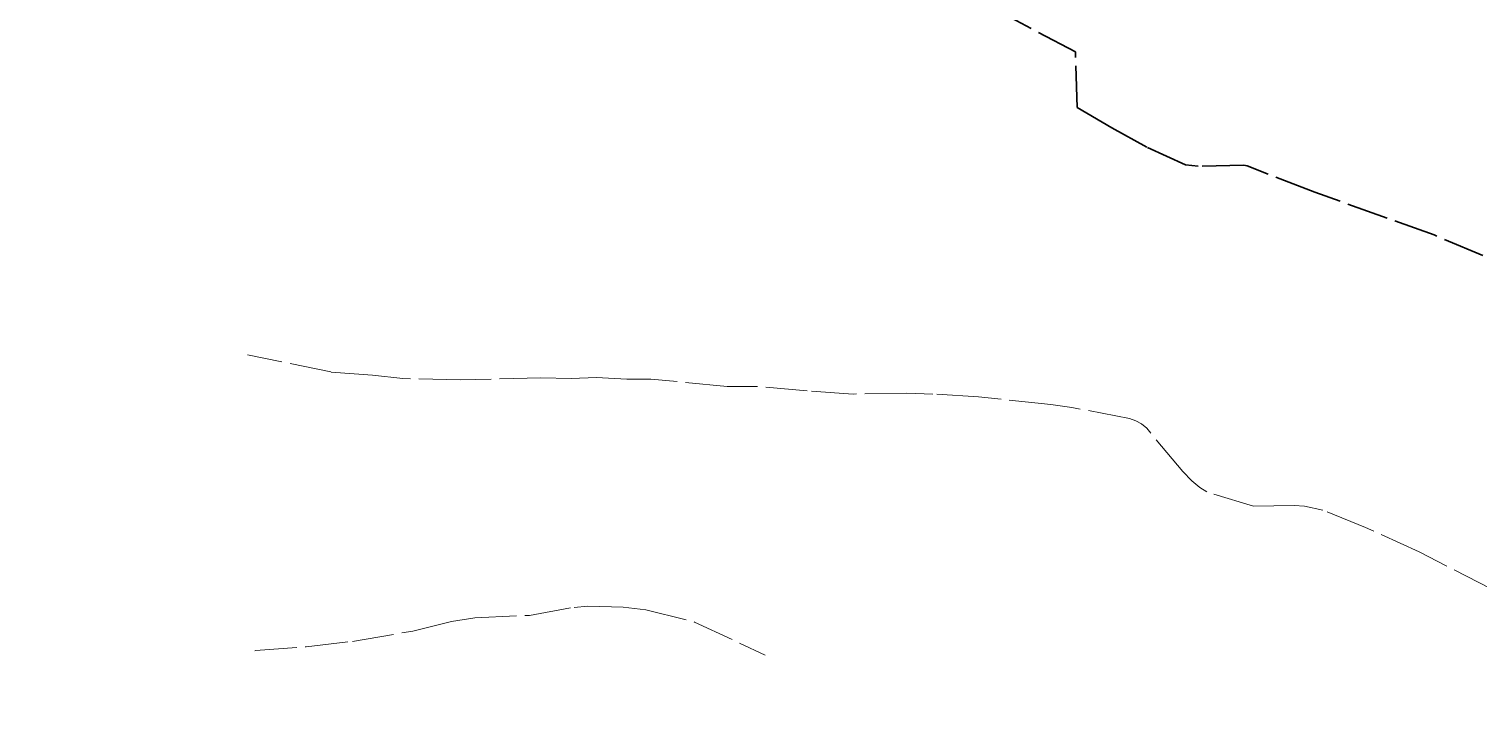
# Model space of a CAD drawing. Header units: metres. Extents: x 226877 to 228933, y 6571586 to 6573950.
# Drawn here: x 227771.2 to 227881.8, y 6571775.5 to 6571827.2 of the extents above; entities that cross this region are included whole.
import ezdxf

# ---------------------------------------------------------------- set-up
doc = ezdxf.new("R2010")
doc.units = ezdxf.units.M
doc.header["$LTSCALE"] = 2.5
doc.linetypes.add('DASHED', pattern=[1.524, 1.27, -0.254])
doc.layers.add('C-IMAG-LOCL', color=8, linetype='CONTINUOUS', lineweight=13)
doc.layers.add('C-TOPO-EXST', color=8, linetype='DASHED', lineweight=13)
picture_1 = doc.add_image_def('image1.png', size_in_pixel=(1400, 1199))

msp = doc.modelspace()

# ---------------------------------------------------------------- linework, layer by layer
at = {"layer": 'C-TOPO-EXST', "lineweight": 30, "true_color": 0x808080}
msp.add_lwpolyline([(227882.1, 6571809.89), (227878.38, 6571811.45), (227869.28, 6571814.72), (227864.13, 6571816.72), (227863.87, 6571816.77), (227860.4, 6571816.71), (227859.41, 6571816.81), (227856.46, 6571818.16), (227853.8, 6571819.62), (227851.16, 6571821.19), (227851.02, 6571825.43), (227846.13, 6571828.03)], dxfattribs=at)
at = {"layer": 'C-TOPO-EXST', "lineweight": 13, "true_color": 0x808080}
for points in [[(227886.12, 6571782.68), (227877.24, 6571787.26), (227873.16, 6571789.13), (227869.89, 6571790.45), (227868.49, 6571790.74), (227867.7, 6571790.79), (227864.62, 6571790.75), (227861.04, 6571791.84), (227860.51, 6571792.17), (227859.91, 6571792.68), (227859.23, 6571793.39), (227856.46, 6571796.69), (227856.07, 6571797.02), (227855.63, 6571797.27), (227855.14, 6571797.44), (227850.76, 6571798.28), (227849.14, 6571798.51), (227843.63, 6571799.1), (227840.16, 6571799.31), (227838.14, 6571799.37), (227834.07, 6571799.31), (227830.57, 6571799.54), (227826.65, 6571799.89), (227824.45, 6571799.89), (227818.64, 6571800.45), (227816.82, 6571800.43), (227814.5, 6571800.56), (227812.55, 6571800.5), (227810.26, 6571800.55), (227804.11, 6571800.38), (227799.72, 6571800.49), (227797.42, 6571800.75), (227794.23, 6571800.99), (227787.87, 6571802.31)], [(227788.42, 6571779.71), (227788.48, 6571779.72), (227792.36, 6571780.01), (227795.89, 6571780.42), (227800.48, 6571781.21), (227803.44, 6571781.94), (227805.21, 6571782.22), (227809.39, 6571782.41), (227812.78, 6571783.02), (227813.84, 6571783.12), (227816.53, 6571783.04), (227818.25, 6571782.83), (227821.96, 6571781.9), (227827.36, 6571779.38)]]:
    msp.add_lwpolyline(points, dxfattribs=at)

# ---------------------------------------------------------------- pictures from other files: only their frames are drawn
at = {"layer": 'C-IMAG-LOCL'}
image = msp.add_image(picture_1, insert=(226877.41, 6571586.24), size_in_units=(2055.89, 1762.19), dxfattribs=dict(at, fade=35))

doc.saveas('drawing.dxf')
